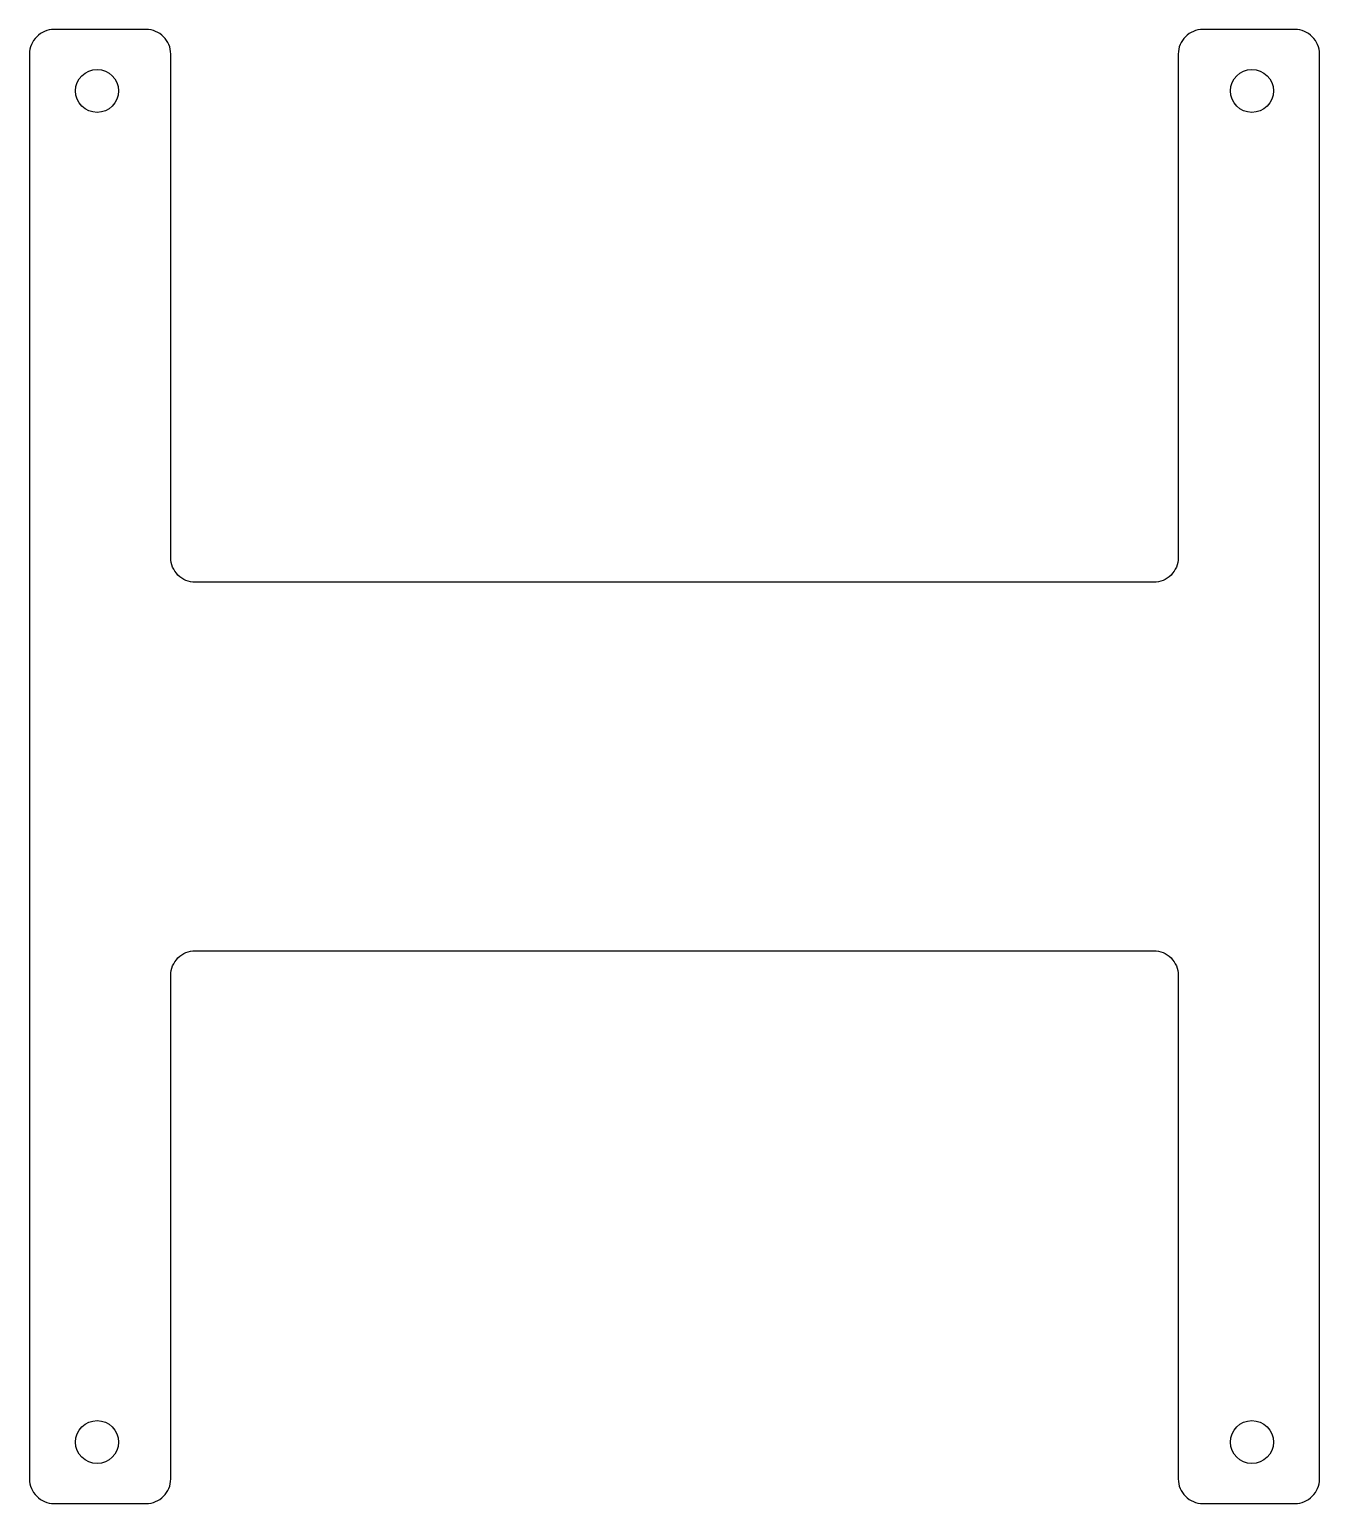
# Model space of a CAD drawing. Header units: millimetres. Extents: x -52 to 52, y -60 to 60.
import ezdxf

# ---------------------------------------------------------------- set-up
doc = ezdxf.new("R2010")
doc.units = ezdxf.units.MM

msp = doc.modelspace()

# ---------------------------------------------------------------- linework, layer by layer
msp.add_lwpolyline([(-41, 17), (-41, 58, 0.414214), (-43, 60), (-50.5, 60, 0.414214), (-52.5, 58), (-52.5, -58, 0.414214), (-50.5, -60), (-43, -60, 0.414214), (-41, -58), (-41, -17, -0.414214), (-39, -15), (39, -15, -0.414214), (41, -17), (41, -58, 0.414214), (43, -60), (50.5, -60, 0.414214), (52.5, -58), (52.5, 58, 0.414214), (50.5, 60), (43, 60, 0.414214), (41, 58), (41, 17, -0.414214), (39, 15), (-39, 15, -0.414214)], format="xyb", close=True)
for centre in [(-47, 55), (47, 55), (-47, -55), (47, -55)]:
    msp.add_circle(centre, 1.75)

doc.saveas('drawing.dxf')
